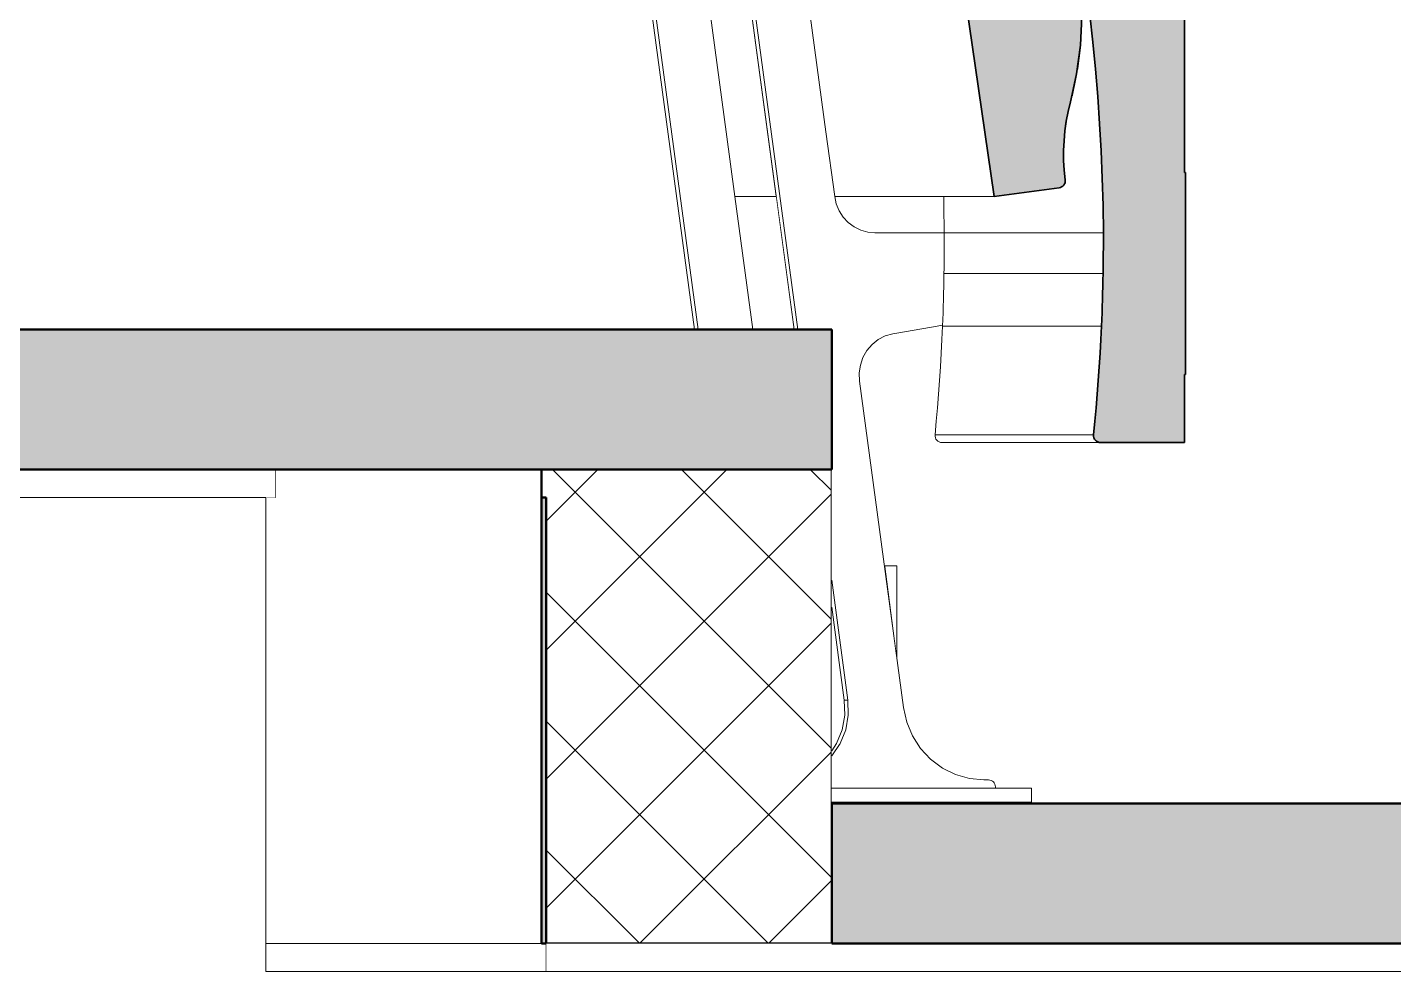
# Model space of a CAD drawing. Header units: millimetres. Extents: x -46169 to 135069, y -86316 to 18123.
# Drawn here: x 114316 to 115291, y -78559 to -77885 of the extents above; entities that cross this region are included whole.
import ezdxf

# ---------------------------------------------------------------- set-up
doc = ezdxf.new("R2010")
doc.units = ezdxf.units.MM
doc.header["$MEASUREMENT"] = 0
doc.linetypes.add('Wipeout_Contour', pattern=[1000, 0, -1000])
for name, color, linetype in [('New_A-20-M_Floor_Slab', 7, 'Continuous'), ('New_A-25-M_Wall_Int', 7, 'Continuous'), ('New_A-35-M_FFE_Fixed', 7, 'Continuous')]:
    doc.layers.add(name, color=color, linetype=linetype)
for name, color, linetype, lineweight, true_color in [('New_A-20-M_Floor_Slab_Pen_No__107', 7, 'Continuous', 15, 0xa6a6a6), ('New_A-20-M_Floor_Slab_Pen_No__27', 7, 'Continuous', 50, 0x2a2a2a), ('New_A-20-M_Floor_Slab_Pen_No__29', 7, 'Continuous', 50, 0x2a2a2a), ('New_A-20-M_Floor_Slab_Pen_No__81', 7, 'Continuous', 20, 0x6a6a6a), ('New_A-35-M_FFE_Fixed_Pen_No__104', 7, 'Continuous', 15, 0xa6a6a6), ('New_A-35-M_FFE_Fixed_Pen_No__44', 7, 'Continuous', 35, 0x444444)]:
    doc.layers.add(name, color=color, linetype=linetype, lineweight=lineweight, true_color=true_color)
for name, color, linetype, lineweight in [('New_A-20-M_Floor_Slab_Pen_No__87', 8, 'Continuous', 20), ('New_A-20-M_Floor_Slab_Pen_No__89', 8, 'Continuous', 20), ('New_A-35-M_FFE_Fixed_Pen_No__93', 8, 'Continuous', 13)]:
    doc.layers.add(name, color=color, linetype=linetype, lineweight=lineweight)

# ---------------------------------------------------------------- blocks, each defined once
blk = doc.blocks.new('Section Elem_15_3', base_point=(188935.42, -81480.18))
at = {"color": 254, "linetype": 'Wipeout_Contour', "lineweight": 0, "ltscale": 555424.39813}
blk.add_wipeout([(114850.41, -78006.06), (114820.84, -78006.06), (114833.6, -78100.68), (114863.17, -78100.68)], dxfattribs=at).dxf.layer = 'New_A-25-M_Wall_Int'
at = {"color": 254, "linetype": 'Wipeout_Contour', "lineweight": 0, "ltscale": 1805703.187742496}
blk.add_wipeout([(114969.78, -78005.98), (114892, -78005.98), (114892.01, -78006.06), (114893.19, -78011.28), (114895.24, -78016.21), (114898.1, -78020.67), (114901.69, -78024.54), (114905.89, -78027.69), (114910.56, -78030.01), (114915.55, -78031.43), (114920.71, -78031.91), (114970.16, -78031.91), (114969.94, -78012.44)], dxfattribs=at).dxf.layer = 'New_A-25-M_Wall_Int'
blk = doc.blocks.new('Section Elem_33_3', base_point=(188935.42, -81480.18))
at = {"layer": 'New_A-20-M_Floor_Slab_Pen_No__27', "linetype": 'Continuous'}
for p, q in [((114889.88, -78200.68), (114889.88, -78438.68)), ((114889.88, -78438.68), (114889.88, -78538.68)), ((114889.88, -78538.68), (114686.25, -78538.68))]:
    blk.add_line(p, q, dxfattribs=at)
at = {"color": 254, "linetype": 'Wipeout_Contour', "lineweight": 0, "ltscale": 554938.721894}
blk.add_wipeout([(114493.07, -78200.68), (114493.07, -78220.68), (114682.82, -78220.68), (114682.82, -78200.68)], dxfattribs=at).dxf.layer = 'New_A-20-M_Floor_Slab'
at = {"layer": 'New_A-20-M_Floor_Slab_Pen_No__107', "linetype": 'Continuous'}
h = blk.add_hatch(dxfattribs=at)
h.set_pattern_fill('Concrete_Block_0003', color=256, style=0, pattern_type=2)
h.set_pattern_definition([(45, (188935.42, -81480.184), (-45.96194, 45.96194), []), (135, (188935.42, -81480.184), (45.96194, 45.96194), [])])
h.paths.add_polyline_path([(114682.82, -78200.68), (114682.82, -78220.68), (114686.25, -78220.68), (114686.25, -78538.68), (114889.88, -78538.68), (114889.88, -78200.68)])
at = {"layer": 'New_A-20-M_Floor_Slab_Pen_No__27', "linetype": 'Continuous'}
blk.add_line((114682.82, -78200.68), (114682.82, -78220.68), dxfattribs=at)
at = {"layer": 'New_A-20-M_Floor_Slab_Pen_No__87', "linetype": 'Continuous'}
blk.add_line((114493.07, -78200.68), (114493.07, -78220.68), dxfattribs=at)
blk = doc.blocks.new('Section Elem_34_3', base_point=(188935.42, -81480.18))
at = {"color": 254, "linetype": 'Wipeout_Contour', "lineweight": 0, "ltscale": 555309.094389}
blk.add_wipeout([(114486.25, -78220.68), (114486.25, -78538.68), (114682.82, -78538.68), (114682.82, -78220.68)], dxfattribs=at).dxf.layer = 'New_A-20-M_Floor_Slab'
at = {"layer": 'New_A-20-M_Floor_Slab_Pen_No__27', "linetype": 'Continuous'}
blk.add_line((114686.25, -78220.68), (114682.82, -78220.68), dxfattribs=at)
at = {"layer": 'New_A-20-M_Floor_Slab_Pen_No__87', "linetype": 'Continuous'}
blk.add_line((114493.07, -78220.68), (114486.25, -78220.68), dxfattribs=at)
at = {"color": 254, "linetype": 'Wipeout_Contour', "lineweight": 0, "ltscale": 555696.448408}
blk.add_wipeout([(114686.25, -78558.68), (114686.25, -78538.68), (114486.25, -78538.68), (114486.25, -78558.68)], dxfattribs=at).dxf.layer = 'New_A-20-M_Floor_Slab'
at = {"layer": 'New_A-20-M_Floor_Slab_Pen_No__107', "linetype": 'Continuous', "lineweight": 0, "true_color": 0xd2d2d2}
blk.add_hatch(color=254, dxfattribs=at).paths.add_polyline_path([(114686.25, -78220.68), (114682.82, -78220.68), (114682.82, -78538.68), (114686.25, -78538.68)])
at = {"layer": 'New_A-20-M_Floor_Slab_Pen_No__27', "linetype": 'Continuous'}
for p, q in [((114682.82, -78220.68), (114682.82, -78538.68)), ((114686.25, -78220.68), (114686.25, -78538.68)), ((114686.25, -78538.68), (114682.82, -78538.68))]:
    blk.add_line(p, q, dxfattribs=at)
at = {"layer": 'New_A-20-M_Floor_Slab_Pen_No__87', "linetype": 'Continuous'}
for p, q in [((114486.25, -78220.68), (114486.25, -78538.68)), ((114682.82, -78538.68), (114486.25, -78538.68)), ((114486.25, -78538.68), (114486.25, -78558.68)), ((114686.25, -78558.68), (114686.25, -78538.68)), ((114486.25, -78558.68), (114686.25, -78558.68))]:
    blk.add_line(p, q, dxfattribs=at)
blk = doc.blocks.new('Section Elem_43_3', base_point=(188935.42, -81480.18))
at = {"color": 254, "linetype": 'Wipeout_Contour', "lineweight": 0, "ltscale": 557314.78881}
blk.add_wipeout([(114686.25, -78558.68), (115466.23, -78558.68), (115466.23, -78538.68), (114686.25, -78538.68)], dxfattribs=at).dxf.layer = 'New_A-20-M_Floor_Slab'
at = {"layer": 'New_A-20-M_Floor_Slab_Pen_No__89', "linetype": 'Continuous'}
blk.add_line((115459.41, -78558.68), (114686.25, -78558.68), dxfattribs=at)
blk = doc.blocks.new('Section Elem_44_3', base_point=(188935.42, -81480.18))
at = {"color": 254, "linetype": 'Wipeout_Contour', "lineweight": 0, "ltscale": 553338.571769}
blk.add_wipeout([(114493.07, -78200.68), (113713.1, -78200.68), (113713.1, -78220.68), (114493.07, -78220.68)], dxfattribs=at).dxf.layer = 'New_A-20-M_Floor_Slab'
at = {"layer": 'New_A-20-M_Floor_Slab_Pen_No__89', "linetype": 'Continuous'}
for p in [(113713.1, -78200.68), (114486.25, -78220.68)]:
    blk.add_line(p, (113713.1, -78220.68), dxfattribs=at)
blk = doc.blocks.new('Section Elem_49_3', base_point=(188935.42, -81480.18))
at = {"color": 254, "linetype": 'Wipeout_Contour', "lineweight": 0, "ltscale": 417195.19251}
blk.add_wipeout([(114927.53, -78269.43), (114936.25, -78334.16), (114936.25, -78269.43)], dxfattribs=at).dxf.layer = 'New_A-20-M_Floor_Slab'
at = {"color": 254, "linetype": 'Wipeout_Contour', "lineweight": 0, "ltscale": 834469.322672}
blk.add_wipeout([(114898.82, -78365.02), (114889.88, -78298.73), (114889.88, -78401.11), (114893.31, -78396.01), (114897.28, -78386.17), (114899.14, -78375.68)], dxfattribs=at).dxf.layer = 'New_A-20-M_Floor_Slab'
at = {"color": 254, "linetype": 'Wipeout_Contour', "lineweight": 0, "ltscale": 556525.820279}
blk.add_wipeout([(114889.88, -78438.43), (114936.25, -78438.43), (114936.25, -78437.93), (114889.88, -78437.93)], dxfattribs=at).dxf.layer = 'New_A-20-M_Floor_Slab'
at = {"layer": 'New_A-20-M_Floor_Slab_Pen_No__89', "linetype": 'Continuous'}
for p, q in [((114936.25, -78269.43), (114927.53, -78269.43)), ((114936.25, -78269.43), (114936.25, -78334.16)), ((114936.25, -78438.43), (114889.88, -78438.43)), ((114936.25, -78437.93), (114936.25, -78438.43))]:
    blk.add_line(p, q, dxfattribs=at)
blk = doc.blocks.new('Section Elem_95_3', base_point=(188935.42, -81480.18))
at = {"layer": 'New_A-35-M_FFE_Fixed_Pen_No__44', "linetype": 'Continuous'}
for p, q in [((115142.17, -77988.91), (115141.62, -77988.91)), ((115141.64, -78132.91), (115141.65, -78181.41)), ((115142.17, -78132.91), (115141.64, -78132.91))]:
    blk.add_line(p, q, dxfattribs=at)
at = {"layer": 'New_A-35-M_FFE_Fixed_Pen_No__44', "linetype": 'Continuous', "flags": 128}
blk.add_lwpolyline([(115142.17, -77988.91), (115142.17, -78120.91), (115142.17, -78132.91)], dxfattribs=at)
at = {"color": 254, "linetype": 'Wipeout_Contour', "lineweight": 0, "ltscale": 694753.315346}
blk.add_wipeout([(115067.39, -77895.85), (115076.15, -77895.85), (115073.96, -77876.49), (115068.22, -77876.49), (115068.26, -77877.55)], dxfattribs=at).dxf.layer = 'New_A-35-M_FFE_Fixed'
at = {"color": 254, "linetype": 'Wipeout_Contour', "lineweight": 0, "ltscale": 972858.183466}
blk.add_wipeout([(115057.21, -77952.2), (115056.95, -77954.07), (115081.04, -77954.07), (115079.69, -77934.64), (115060.99, -77934.64), (115060.15, -77938.45), (115058.51, -77945.29)], dxfattribs=at).dxf.layer = 'New_A-35-M_FFE_Fixed'
at = {"color": 254, "linetype": 'Wipeout_Contour', "lineweight": 0, "ltscale": 556032.651499}
blk.add_wipeout([(114970.12, -78050.04), (114970.09, -78053.66), (115083.59, -78053.66), (115083.62, -78050.04)], dxfattribs=at).dxf.layer = 'New_A-35-M_FFE_Fixed'
at = {"color": 254, "linetype": 'Wipeout_Contour', "lineweight": 0, "ltscale": 556057.738687}
blk.add_wipeout([(114969.99, -78060.91), (114969.91, -78065.59), (115083.4, -78065.59), (115083.48, -78060.91)], dxfattribs=at).dxf.layer = 'New_A-35-M_FFE_Fixed'
at = {"color": 254, "linetype": 'Wipeout_Contour', "lineweight": 0, "ltscale": 556143.190027}
blk.add_wipeout([(114968.49, -78108.04), (115081.87, -78108.04), (115082.34, -78098.33), (114968.93, -78098.33)], dxfattribs=at).dxf.layer = 'New_A-35-M_FFE_Fixed'
at = {"color": 254, "linetype": 'Wipeout_Contour', "lineweight": 0, "ltscale": 556279.890076}
blk.add_wipeout([(114964.51, -78166.24), (114963.62, -78175.92), (115076.66, -78175.92), (115077.61, -78166.24)], dxfattribs=at).dxf.layer = 'New_A-35-M_FFE_Fixed'
at = {"color": 254, "linetype": 'Wipeout_Contour', "lineweight": 0, "ltscale": 695464.084701}
blk.add_wipeout([(114889.88, -78404.75), (114890.01, -78404.75), (114895.9, -78396.01), (114893.31, -78396.01), (114889.88, -78401.11)], dxfattribs=at).dxf.layer = 'New_A-35-M_FFE_Fixed'
at = {"color": 254, "linetype": 'Wipeout_Contour', "lineweight": 0, "ltscale": 556672.880333}
blk.add_wipeout([(115032.43, -78427.93), (114889.88, -78427.93), (114889.88, -78437.93), (115032.43, -78437.93)], dxfattribs=at).dxf.layer = 'New_A-35-M_FFE_Fixed'
at = {"layer": 'New_A-35-M_FFE_Fixed_Pen_No__93', "linetype": 'Continuous'}
for p, q in [((115032.43, -78437.93), (115032.43, -78427.93)), ((114889.88, -78437.93), (115032.43, -78437.93))]:
    blk.add_line(p, q, dxfattribs=at)
at = {"color": 254, "linetype": 'Wipeout_Contour', "lineweight": 0, "ltscale": 694858.208462}
blk.add_wipeout([(115064.58, -77918.39), (115060.99, -77934.64), (115079.69, -77934.64), (115078.06, -77915.23), (115065, -77915.23)], dxfattribs=at).dxf.layer = 'New_A-35-M_FFE_Fixed'
at = {"color": 254, "linetype": 'Wipeout_Contour', "lineweight": 0, "ltscale": 972927.282321}
blk.add_wipeout([(115055.31, -77973.17), (115055.31, -77973.52), (115082.12, -77973.52), (115081.04, -77954.07), (115056.95, -77954.07), (115056.24, -77959.16), (115055.6, -77966.16)], dxfattribs=at).dxf.layer = 'New_A-35-M_FFE_Fixed'
at = {"color": 254, "linetype": 'Wipeout_Contour', "lineweight": 0, "ltscale": 556024.610403}
blk.add_wipeout([(114970.12, -78050.04), (115083.62, -78050.04), (115083.65, -78046.41), (114970.15, -78046.41)], dxfattribs=at).dxf.layer = 'New_A-35-M_FFE_Fixed'
at = {"color": 254, "linetype": 'Wipeout_Contour', "lineweight": 0, "ltscale": 556128.088738}
blk.add_wipeout([(114968.93, -78098.33), (115082.34, -78098.33), (115082.54, -78093.65), (114969.11, -78093.65)], dxfattribs=at).dxf.layer = 'New_A-35-M_FFE_Fixed'
at = {"color": 254, "linetype": 'Wipeout_Contour', "lineweight": 0, "ltscale": 556261.059024}
blk.add_wipeout([(114965.34, -78156.55), (114964.51, -78166.24), (115077.61, -78166.24), (115078.5, -78156.55)], dxfattribs=at).dxf.layer = 'New_A-35-M_FFE_Fixed'
at = {"color": 254, "linetype": 'Wipeout_Contour', "lineweight": 0, "ltscale": 556308.329659}
blk.add_wipeout([(115078.77, -78180.46), (114965.62, -78180.46), (114966.47, -78180.98), (115079.71, -78180.98)], dxfattribs=at).dxf.layer = 'New_A-35-M_FFE_Fixed'
at = {"color": 254, "linetype": 'Wipeout_Contour', "lineweight": 0, "ltscale": 556365.199266}
blk.add_wipeout([(114899.87, -78386.17), (114897.28, -78386.17), (114893.31, -78396.01), (114895.9, -78396.01)], dxfattribs=at).dxf.layer = 'New_A-35-M_FFE_Fixed'
at = {"color": 254, "linetype": 'Wipeout_Contour', "lineweight": 0, "ltscale": 417280.677998}
blk.add_wipeout([(114890.01, -78404.75), (114889.88, -78404.75), (114889.88, -78404.88)], dxfattribs=at).dxf.layer = 'New_A-35-M_FFE_Fixed'
at = {"color": 254, "linetype": 'Wipeout_Contour', "lineweight": 0, "ltscale": 694807.968374}
blk.add_wipeout([(115067.29, -77898.04), (115065, -77915.23), (115078.06, -77915.23), (115076.15, -77895.85), (115067.39, -77895.85)], dxfattribs=at).dxf.layer = 'New_A-35-M_FFE_Fixed'
at = {"color": 254, "linetype": 'Wipeout_Contour', "lineweight": 0, "ltscale": 834006.842781}
blk.add_wipeout([(115082.12, -77973.52), (115055.31, -77973.52), (115055.35, -77980.19), (115055.74, -77987.21), (115056.33, -77992.97), (115082.91, -77992.97)], dxfattribs=at).dxf.layer = 'New_A-35-M_FFE_Fixed'
at = {"color": 254, "linetype": 'Wipeout_Contour', "lineweight": 0, "ltscale": 556008.435337}
blk.add_wipeout([(114970.16, -78042.79), (115083.66, -78042.79), (115083.67, -78039.16), (114970.17, -78039.16)], dxfattribs=at).dxf.layer = 'New_A-35-M_FFE_Fixed'
at = {"color": 254, "linetype": 'Wipeout_Contour', "lineweight": 0, "ltscale": 556040.661567}
blk.add_wipeout([(114970.05, -78057.29), (115083.54, -78057.29), (115083.59, -78053.66), (114970.09, -78053.66)], dxfattribs=at).dxf.layer = 'New_A-35-M_FFE_Fixed'
at = {"color": 254, "linetype": 'Wipeout_Contour', "lineweight": 0, "ltscale": 556118.196065}
blk.add_wipeout([(114969.11, -78093.65), (115082.54, -78093.65), (115082.72, -78088.97), (114969.29, -78088.97)], dxfattribs=at).dxf.layer = 'New_A-35-M_FFE_Fixed'
at = {"color": 254, "linetype": 'Wipeout_Contour', "lineweight": 0, "ltscale": 556241.993953}
blk.add_wipeout([(114966.1, -78146.86), (114965.34, -78156.55), (115078.5, -78156.55), (115079.31, -78146.86)], dxfattribs=at).dxf.layer = 'New_A-35-M_FFE_Fixed'
at = {"color": 254, "linetype": 'Wipeout_Contour', "lineweight": 0, "ltscale": 556312.392759}
blk.add_wipeout([(115079.71, -78180.98), (114966.47, -78180.98), (114967.43, -78181.3), (115080.73, -78181.3)], dxfattribs=at).dxf.layer = 'New_A-35-M_FFE_Fixed'
at = {"color": 254, "linetype": 'Wipeout_Contour', "lineweight": 0, "ltscale": 556351.920071}
blk.add_wipeout([(114899.87, -78386.17), (114901.73, -78375.68), (114899.14, -78375.68), (114897.28, -78386.17)], dxfattribs=at).dxf.layer = 'New_A-35-M_FFE_Fixed'
at = {"color": 254, "linetype": 'Wipeout_Contour', "lineweight": 0, "ltscale": 2084897.846867188}
blk.add_wipeout([(115005.89, -78005.98), (114969.78, -78005.98), (114969.94, -78012.44), (115083.42, -78012.44), (115082.91, -77992.97), (115056.33, -77992.97), (115056.46, -77994.19), (115056.48, -77995.16), (115056.32, -77996.12), (115055.96, -77997.03), (115055.43, -77997.85), (115054.74, -77998.56), (115053.93, -77999.13), (115053.01, -77999.53), (115052.04, -77999.76)], dxfattribs=at).dxf.layer = 'New_A-35-M_FFE_Fixed'
at = {"color": 254, "linetype": 'Wipeout_Contour', "lineweight": 0, "ltscale": 556048.640553}
blk.add_wipeout([(114969.99, -78060.91), (115083.48, -78060.91), (115083.54, -78057.29), (114970.05, -78057.29)], dxfattribs=at).dxf.layer = 'New_A-35-M_FFE_Fixed'
at = {"color": 254, "linetype": 'Wipeout_Contour', "lineweight": 0, "ltscale": 556108.250766}
blk.add_wipeout([(114969.29, -78088.97), (115082.72, -78088.97), (115082.89, -78084.3), (114969.44, -78084.3)], dxfattribs=at).dxf.layer = 'New_A-35-M_FFE_Fixed'
at = {"color": 254, "linetype": 'Wipeout_Contour', "lineweight": 0, "ltscale": 556222.695757}
blk.add_wipeout([(114966.1, -78146.86), (115079.31, -78146.86), (115080.06, -78137.16), (114966.8, -78137.16)], dxfattribs=at).dxf.layer = 'New_A-35-M_FFE_Fixed'
at = {"color": 254, "linetype": 'Wipeout_Contour', "lineweight": 0, "ltscale": 556316.229241}
blk.add_wipeout([(115080.73, -78181.3), (114967.43, -78181.3), (114968.43, -78181.41), (115081.81, -78181.41)], dxfattribs=at).dxf.layer = 'New_A-35-M_FFE_Fixed'
at = {"color": 254, "linetype": 'Wipeout_Contour', "lineweight": 0, "ltscale": 555965.814796}
blk.add_wipeout([(114969.94, -78012.44), (114970.16, -78031.91), (115083.66, -78031.91), (115083.42, -78012.44)], dxfattribs=at).dxf.layer = 'New_A-35-M_FFE_Fixed'
at = {"color": 254, "linetype": 'Wipeout_Contour', "lineweight": 0, "ltscale": 556098.25295}
blk.add_wipeout([(114969.58, -78079.62), (114969.44, -78084.3), (115082.89, -78084.3), (115083.04, -78079.62)], dxfattribs=at).dxf.layer = 'New_A-35-M_FFE_Fixed'
at = {"color": 254, "linetype": 'Wipeout_Contour', "lineweight": 0, "ltscale": 556203.165343}
blk.add_wipeout([(114967.43, -78127.46), (114966.8, -78137.16), (115080.06, -78137.16), (115080.73, -78127.46)], dxfattribs=at).dxf.layer = 'New_A-35-M_FFE_Fixed'
at = {"color": 254, "linetype": 'Wipeout_Contour', "lineweight": 0, "ltscale": 556293.1193}
blk.add_wipeout([(115076.66, -78176.96), (114963.63, -78176.96), (114963.84, -78177.98), (115076.89, -78177.98)], dxfattribs=at).dxf.layer = 'New_A-35-M_FFE_Fixed'
at = {"color": 254, "linetype": 'Wipeout_Contour', "lineweight": 0, "ltscale": 555992.136803}
blk.add_wipeout([(115083.66, -78031.91), (114970.16, -78031.91), (114970.17, -78035.54), (115083.67, -78035.54)], dxfattribs=at).dxf.layer = 'New_A-35-M_FFE_Fixed'
at = {"color": 254, "linetype": 'Wipeout_Contour', "lineweight": 0, "ltscale": 556088.202724}
blk.add_wipeout([(114969.71, -78074.94), (114969.58, -78079.62), (115083.04, -78079.62), (115083.18, -78074.94)], dxfattribs=at).dxf.layer = 'New_A-35-M_FFE_Fixed'
at = {"color": 254, "linetype": 'Wipeout_Contour', "lineweight": 0, "ltscale": 556183.403629}
blk.add_wipeout([(114967.99, -78117.75), (114967.43, -78127.46), (115080.73, -78127.46), (115081.34, -78117.75)], dxfattribs=at).dxf.layer = 'New_A-35-M_FFE_Fixed'
at = {"color": 254, "linetype": 'Wipeout_Contour', "lineweight": 0, "ltscale": 556296.405643}
blk.add_wipeout([(114963.84, -78177.98), (114964.26, -78178.93), (115077.33, -78178.93), (115076.89, -78177.98)], dxfattribs=at).dxf.layer = 'New_A-35-M_FFE_Fixed'
at = {"color": 254, "linetype": 'Wipeout_Contour', "lineweight": 0, "ltscale": 556000.301475}
blk.add_wipeout([(114970.17, -78035.54), (114970.17, -78039.16), (115083.67, -78039.16), (115083.67, -78035.54)], dxfattribs=at).dxf.layer = 'New_A-35-M_FFE_Fixed'
at = {"color": 254, "linetype": 'Wipeout_Contour', "lineweight": 0, "ltscale": 556078.100199}
blk.add_wipeout([(114969.82, -78070.27), (114969.71, -78074.94), (115083.18, -78074.94), (115083.3, -78070.27)], dxfattribs=at).dxf.layer = 'New_A-35-M_FFE_Fixed'
at = {"color": 254, "linetype": 'Wipeout_Contour', "lineweight": 0, "ltscale": 556163.411543}
blk.add_wipeout([(114968.49, -78108.04), (114967.99, -78117.75), (115081.34, -78117.75), (115081.87, -78108.04)], dxfattribs=at).dxf.layer = 'New_A-35-M_FFE_Fixed'
at = {"color": 254, "linetype": 'Wipeout_Contour', "lineweight": 0, "ltscale": 556304.171758}
blk.add_wipeout([(114964.85, -78179.77), (114965.6, -78180.46), (115078.77, -78180.46), (115077.97, -78179.77)], dxfattribs=at).dxf.layer = 'New_A-35-M_FFE_Fixed'
at = {"color": 254, "linetype": 'Wipeout_Contour', "lineweight": 0, "ltscale": 556016.538331}
blk.add_wipeout([(114970.15, -78046.41), (115083.65, -78046.41), (115083.66, -78042.79), (114970.16, -78042.79)], dxfattribs=at).dxf.layer = 'New_A-35-M_FFE_Fixed'
at = {"color": 254, "linetype": 'Wipeout_Contour', "lineweight": 0, "ltscale": 556067.945481}
blk.add_wipeout([(114969.91, -78065.59), (114969.82, -78070.27), (115083.3, -78070.27), (115083.4, -78065.59)], dxfattribs=at).dxf.layer = 'New_A-35-M_FFE_Fixed'
at = {"color": 254, "linetype": 'Wipeout_Contour', "lineweight": 0, "ltscale": 556300.143853}
blk.add_wipeout([(114964.26, -78178.93), (114964.85, -78179.77), (115077.97, -78179.77), (115077.33, -78178.93)], dxfattribs=at).dxf.layer = 'New_A-35-M_FFE_Fixed'
at = {"color": 254, "linetype": 'Wipeout_Contour', "lineweight": 0, "ltscale": 556290.427387}
blk.add_wipeout([(114963.62, -78175.92), (114963.63, -78176.96), (115076.66, -78176.96), (115076.66, -78175.92)], dxfattribs=at).dxf.layer = 'New_A-35-M_FFE_Fixed'
at = {"layer": 'New_A-35-M_FFE_Fixed_Pen_No__104', "linetype": 'Continuous'}
blk.add_hatch(color=256, dxfattribs=at).paths.add_polyline_path([(115077.33, -78178.93), (115077.97, -78179.77), (115078.77, -78180.46), (115079.71, -78180.98), (115080.73, -78181.3), (115081.81, -78181.41), (115123.01, -78181.41), (115135.44, -78181.41), (115141.65, -78181.41), (115141.64, -78132.91), (115142.17, -78132.91), (115142.17, -78120.91), (115142.17, -77988.91), (115141.62, -77988.91), (115141.62, -77832.53), (115150.7, -77756.66), (115150.85, -77753.96), (115150.51, -77751.28), (115149.67, -77748.71), (115148.37, -77746.32), (115146.64, -77744.19), (115144.55, -77742.4), (115142.16, -77741), (115139.55, -77740.03), (115101.65, -77729.71), (115098.58, -77729.19), (115095.46, -77729.27), (115092.42, -77729.95), (115089.58, -77731.21), (115087.06, -77732.99), (115084.96, -77735.22), (115083.36, -77737.81), (115082.33, -77740.65), (115078.59, -77757.36), (115075.61, -77774.22), (115073.4, -77791.18), (115071.96, -77808.22), (115071.3, -77825.3), (115071.41, -77842.4), (115072.3, -77859.47), (115073.96, -77876.49), (115076.15, -77895.85), (115078.06, -77915.23), (115079.69, -77934.64), (115081.04, -77954.07), (115082.12, -77973.52), (115082.91, -77992.97), (115083.42, -78012.44), (115083.66, -78031.91), (115083.67, -78035.54), (115083.67, -78039.16), (115083.66, -78042.79), (115083.65, -78046.41), (115083.62, -78050.04), (115083.59, -78053.66), (115083.54, -78057.29), (115083.48, -78060.91), (115083.4, -78065.59), (115083.3, -78070.27), (115083.18, -78074.94), (115083.04, -78079.62), (115082.89, -78084.3), (115082.72, -78088.97), (115082.54, -78093.65), (115082.34, -78098.33), (115081.87, -78108.04), (115081.34, -78117.75), (115080.73, -78127.46), (115080.06, -78137.16), (115079.31, -78146.86), (115078.5, -78156.55), (115077.61, -78166.24), (115076.66, -78175.92), (115076.66, -78176.96), (115076.89, -78177.98)])
at = {"layer": 'New_A-35-M_FFE_Fixed_Pen_No__44', "linetype": 'Continuous', "flags": 128}
for points in [[(115141.62, -77988.91), (115141.62, -77832.53)], [(115073.96, -77876.49), (115076.15, -77895.85), (115078.06, -77915.23), (115079.69, -77934.64), (115081.04, -77954.07), (115082.12, -77973.52), (115082.91, -77992.97), (115083.42, -78012.44), (115083.66, -78031.91), (115083.67, -78035.54), (115083.67, -78039.16), (115083.66, -78042.79), (115083.65, -78046.41), (115083.62, -78050.04), (115083.59, -78053.66), (115083.54, -78057.29), (115083.48, -78060.91), (115083.4, -78065.59), (115083.3, -78070.27), (115083.18, -78074.94), (115083.04, -78079.62), (115082.89, -78084.3), (115082.72, -78088.97), (115082.54, -78093.65), (115082.34, -78098.33), (115081.87, -78108.04), (115081.34, -78117.75), (115080.73, -78127.46), (115080.06, -78137.16), (115079.31, -78146.86), (115078.5, -78156.55), (115077.61, -78166.24), (115076.66, -78175.92), (115076.66, -78176.96), (115076.89, -78177.98), (115077.33, -78178.93), (115077.97, -78179.77), (115078.77, -78180.46), (115079.71, -78180.98), (115080.73, -78181.3), (115081.81, -78181.41), (115123.01, -78181.41), (115135.44, -78181.41), (115141.65, -78181.41)]]:
    blk.add_lwpolyline(points, dxfattribs=at)
at = {"color": 254, "linetype": 'Wipeout_Contour', "lineweight": 0, "ltscale": 11942718.53866547}
blk.add_wipeout([(114706.21, -77238.09), (114706.3, -77239.03), (114706.55, -77239.94), (114706.97, -77240.78), (114707.53, -77241.53), (114708.22, -77242.15), (114709.01, -77242.63), (114709.87, -77242.94), (114710.77, -77243.08), (114718.99, -77244.3), (114726.88, -77246.95), (114734.22, -77250.96), (114740.79, -77256.21), (114746.39, -77262.55), (114750.86, -77269.79), (114754.07, -77277.72), (114755.92, -77286.09), (114865.76, -78100.68), (114889.88, -78100.68), (114889.88, -78279.54), (114901.4, -78365.02), (114901.73, -78375.68), (114899.87, -78386.17), (114895.9, -78396.01), (114890.01, -78404.75), (114889.88, -78404.88), (114889.88, -78427.93), (115006.64, -78427.93), (115006.64, -78426.93), (115006.55, -78425.96), (115006.27, -78425.02), (115005.82, -78424.16), (115005.22, -78423.4), (115004.49, -78422.78), (115003.66, -78422.32), (115002.75, -78422.03), (115001.81, -78421.93), (114998.52, -78421.93), (114988.2, -78420.98), (114978.21, -78418.13), (114968.87, -78413.49), (114960.48, -78407.2), (114953.3, -78399.46), (114947.57, -78390.53), (114943.46, -78380.68), (114941.12, -78370.23), (114909.74, -78137.55), (114909.51, -78131.8), (114910.33, -78126.12), (114912.19, -78120.7), (114915.02, -78115.75), (114918.7, -78111.44), (114923.11, -78107.95), (114928.08, -78105.38), (114933.44, -78103.85), (114943.13, -78102.21), (114952.81, -78100.54), (114962.48, -78098.84), (114968.95, -78097.68), (114969.11, -78093.65), (114969.29, -78088.97), (114969.44, -78084.3), (114969.58, -78079.62), (114969.71, -78074.94), (114969.82, -78070.27), (114969.91, -78065.59), (114969.99, -78060.91), (114970.05, -78057.29), (114970.09, -78053.66), (114970.12, -78050.04), (114970.15, -78046.41), (114970.16, -78042.79), (114970.17, -78039.16), (114970.17, -78035.54), (114970.16, -78031.91), (114920.71, -78031.91), (114915.55, -78031.43), (114910.56, -78030.01), (114905.89, -78027.69), (114901.69, -78024.54), (114898.1, -78020.67), (114895.24, -78016.21), (114893.19, -78011.28), (114892.01, -78006.06), (114788.31, -77237.01), (114706.21, -77237.01)], dxfattribs=at).dxf.layer = 'New_A-35-M_FFE_Fixed'
at = {"layer": 'New_A-35-M_FFE_Fixed_Pen_No__93', "linetype": 'Continuous'}
for p, q in [((114895.24, -78016.21), (114893.19, -78011.28)), ((114969.94, -78012.44), (114970.16, -78031.91)), ((114898.1, -78020.67), (114895.24, -78016.21)), ((114901.69, -78024.54), (114898.1, -78020.67)), ((114905.89, -78027.69), (114901.69, -78024.54)), ((114910.56, -78030.01), (114905.89, -78027.69)), ((114915.55, -78031.43), (114910.56, -78030.01)), ((114920.71, -78031.91), (114915.55, -78031.43)), ((114970.16, -78031.91), (114920.71, -78031.91)), ((114970.16, -78031.91), (114970.17, -78035.54)), ((115083.66, -78031.91), (114970.16, -78031.91)), ((114970.17, -78039.16), (114970.16, -78042.79)), ((114970.17, -78035.54), (114970.17, -78039.16)), ((114970.12, -78050.04), (114970.09, -78053.66)), ((114970.15, -78046.41), (114970.12, -78050.04)), ((114970.16, -78042.79), (114970.15, -78046.41)), ((114969.99, -78060.91), (114969.91, -78065.59)), ((114970.05, -78057.29), (114969.99, -78060.91)), ((115083.48, -78060.91), (114969.99, -78060.91)), ((114970.09, -78053.66), (114970.05, -78057.29)), ((114969.82, -78070.27), (114969.71, -78074.94)), ((114969.91, -78065.59), (114969.82, -78070.27)), ((114969.58, -78079.62), (114969.44, -78084.3)), ((114969.71, -78074.94), (114969.58, -78079.62)), ((114969.29, -78088.97), (114969.11, -78093.65)), ((114969.44, -78084.3), (114969.29, -78088.97)), ((114943.13, -78102.21), (114952.81, -78100.54)), ((114952.81, -78100.54), (114962.48, -78098.84)), ((114962.48, -78098.84), (114968.95, -78097.68)), ((114968.93, -78098.33), (114968.49, -78108.04)), ((114969.11, -78093.65), (114968.93, -78098.33)), ((115082.34, -78098.33), (114968.93, -78098.33)), ((114918.7, -78111.44), (114923.11, -78107.95)), ((114923.11, -78107.95), (114928.08, -78105.38)), ((114928.08, -78105.38), (114933.44, -78103.85)), ((114933.44, -78103.85), (114943.13, -78102.21)), ((114968.49, -78108.04), (114967.99, -78117.75)), ((114912.19, -78120.7), (114915.02, -78115.75)), ((114915.02, -78115.75), (114918.7, -78111.44)), ((114967.99, -78117.75), (114967.43, -78127.46)), ((114909.51, -78131.8), (114910.33, -78126.12)), ((114910.33, -78126.12), (114912.19, -78120.7)), ((114967.43, -78127.46), (114966.8, -78137.16)), ((114909.74, -78137.55), (114909.51, -78131.8)), ((114941.12, -78370.23), (114909.74, -78137.55)), ((114966.8, -78137.16), (114966.1, -78146.86)), ((114966.1, -78146.86), (114965.34, -78156.55)), ((114965.34, -78156.55), (114964.51, -78166.24)), ((114964.51, -78166.24), (114963.62, -78175.92)), ((114963.62, -78175.92), (114963.63, -78176.96)), ((115076.66, -78175.92), (114963.62, -78175.92)), ((114963.63, -78176.96), (114963.84, -78177.98)), ((114963.84, -78177.98), (114964.26, -78178.93)), ((114964.26, -78178.93), (114964.85, -78179.77)), ((114964.85, -78179.77), (114965.6, -78180.46)), ((114965.6, -78180.46), (114966.47, -78180.98)), ((114966.47, -78180.98), (114967.43, -78181.3)), ((114967.43, -78181.3), (114968.43, -78181.41)), ((115081.81, -78181.41), (114968.43, -78181.41)), ((114943.46, -78380.68), (114941.12, -78370.23)), ((114947.57, -78390.53), (114943.46, -78380.68)), ((114897.28, -78386.17), (114893.31, -78396.01)), ((114899.87, -78386.17), (114895.9, -78396.01)), ((114953.3, -78399.46), (114947.57, -78390.53)), ((114893.31, -78396.01), (114889.88, -78401.11)), ((114895.9, -78396.01), (114890.01, -78404.75)), ((114960.48, -78407.2), (114953.3, -78399.46)), ((114890.01, -78404.75), (114889.88, -78404.88)), ((114968.87, -78413.49), (114960.48, -78407.2)), ((114978.21, -78418.13), (114968.87, -78413.49)), ((114988.2, -78420.98), (114978.21, -78418.13)), ((114998.52, -78421.93), (114988.2, -78420.98)), ((115001.81, -78421.93), (114998.52, -78421.93)), ((115002.75, -78422.03), (115001.81, -78421.93)), ((115003.66, -78422.32), (115002.75, -78422.03)), ((115004.49, -78422.78), (115003.66, -78422.32)), ((115032.43, -78427.93), (114889.88, -78427.93)), ((115005.22, -78423.4), (115004.49, -78422.78)), ((115005.82, -78424.16), (115005.22, -78423.4)), ((115006.27, -78425.02), (115005.82, -78424.16)), ((115006.55, -78425.96), (115006.27, -78425.02)), ((115006.64, -78426.93), (115006.55, -78425.96)), ((115006.64, -78427.93), (115006.64, -78426.93))]:
    blk.add_line(p, q, dxfattribs=at)
at = {"color": 254, "linetype": 'Wipeout_Contour', "lineweight": 0, "ltscale": 554977.811584}
blk.add_wipeout([(114800.32, -77634.54), (114863.17, -78100.68), (114865.76, -78100.68), (114802.91, -77634.54)], dxfattribs=at).dxf.layer = 'New_A-35-M_FFE_Fixed'
at = {"color": 254, "linetype": 'Wipeout_Contour', "lineweight": 0, "ltscale": 556215.978543}
blk.add_wipeout([(114889.88, -78279.54), (114889.88, -78298.73), (114898.82, -78365.02), (114901.4, -78365.02)], dxfattribs=at).dxf.layer = 'New_A-35-M_FFE_Fixed'
at = {"color": 254, "linetype": 'Wipeout_Contour', "lineweight": 0, "ltscale": 554672.406686}
blk.add_wipeout([(114792.32, -77266.72), (114892, -78005.98), (115005.89, -78005.98), (114898.46, -77266.72)], dxfattribs=at).dxf.layer = 'New_A-35-M_FFE_Fixed'
at = {"color": 254, "linetype": 'Wipeout_Contour', "lineweight": 0, "ltscale": 556330.622609}
blk.add_wipeout([(114898.82, -78365.02), (114899.14, -78375.68), (114901.73, -78375.68), (114901.4, -78365.02)], dxfattribs=at).dxf.layer = 'New_A-35-M_FFE_Fixed'
at = {"layer": 'New_A-35-M_FFE_Fixed_Pen_No__104', "linetype": 'Continuous'}
blk.add_hatch(color=256, dxfattribs=at).paths.add_polyline_path([(114945.91, -77234.09), (114945.49, -77233.2), (114944.89, -77232.41), (114944.14, -77231.75), (114943.28, -77231.24), (114942.33, -77230.9), (114941.32, -77230.75), (114940.31, -77230.79), (114894.17, -77237.01), (114898.46, -77266.72), (115005.89, -78005.98), (115052.04, -77999.76), (115053.01, -77999.53), (115053.93, -77999.13), (115054.74, -77998.56), (115055.43, -77997.85), (115055.96, -77997.03), (115056.32, -77996.12), (115056.48, -77995.16), (115056.46, -77994.19), (115055.74, -77987.21), (115055.35, -77980.19), (115055.31, -77973.17), (115055.6, -77966.16), (115056.24, -77959.16), (115057.21, -77952.2), (115058.51, -77945.29), (115060.15, -77938.45), (115064.58, -77918.39), (115067.29, -77898.04), (115068.26, -77877.55), (115067.5, -77857.04), (115064.99, -77836.67), (115060.77, -77816.56), (115054.86, -77796.86), (115047.29, -77777.69), (115040.15, -77763.71), (115033.62, -77749.45), (115027.72, -77734.93), (115022.47, -77720.19), (115017.87, -77705.24), (115013.94, -77690.12), (115010.67, -77674.85), (115008.08, -77659.46), (114946.15, -77235.05)])
at = {"layer": 'New_A-35-M_FFE_Fixed_Pen_No__44', "linetype": 'Continuous', "flags": 128}
for points in [[(115005.89, -78005.98), (115052.04, -77999.76), (115053.01, -77999.53), (115053.93, -77999.13), (115054.74, -77998.56), (115055.43, -77997.85), (115055.96, -77997.03), (115056.32, -77996.12), (115056.48, -77995.16), (115056.46, -77994.19), (115055.74, -77987.21), (115055.35, -77980.19), (115055.31, -77973.17), (115055.6, -77966.16), (115056.24, -77959.16), (115057.21, -77952.2), (115058.51, -77945.29), (115060.15, -77938.45), (115064.58, -77918.39), (115067.29, -77898.04), (115068.26, -77877.55)], [(114894.17, -77237.01), (114898.46, -77266.72), (115005.89, -78005.98)]]:
    blk.add_lwpolyline(points, dxfattribs=at)
at = {"layer": 'New_A-35-M_FFE_Fixed_Pen_No__93', "linetype": 'Continuous'}
for p, q in [((114892.01, -78006.06), (114885.8, -77959.95)), ((115005.89, -78005.98), (114892, -78005.98)), ((114893.19, -78011.28), (114892.01, -78006.06)), ((114969.78, -78005.98), (114969.94, -78012.44)), ((114889.88, -78279.54), (114901.4, -78365.02)), ((114889.88, -78298.73), (114898.82, -78365.02)), ((114901.4, -78365.02), (114898.82, -78365.02)), ((114898.82, -78365.02), (114899.14, -78375.68)), ((114901.4, -78365.02), (114901.73, -78375.68)), ((114899.14, -78375.68), (114897.28, -78386.17)), ((114901.73, -78375.68), (114899.87, -78386.17))]:
    blk.add_line(p, q, dxfattribs=at)
at = {"color": 254, "linetype": 'Wipeout_Contour', "lineweight": 0, "ltscale": 554742.198958}
blk.add_wipeout([(114731.73, -77634.54), (114729.14, -77634.54), (114792, -78100.68), (114794.59, -78100.68)], dxfattribs=at).dxf.layer = 'New_A-35-M_FFE_Fixed'
at = {"color": 254, "linetype": 'Wipeout_Contour', "lineweight": 0, "ltscale": 4563962.866536925}
blk.add_wipeout([(114635.04, -77237.01), (114635.04, -77238.09), (114635.12, -77239.03), (114635.38, -77239.94), (114635.79, -77240.78), (114636.36, -77241.53), (114637.04, -77242.15), (114637.83, -77242.63), (114638.69, -77242.94), (114639.6, -77243.08), (114647.81, -77244.3), (114655.71, -77246.95), (114663.05, -77250.96), (114669.62, -77256.21), (114675.22, -77262.55), (114679.69, -77269.79), (114682.9, -77277.72), (114684.75, -77286.09), (114794.59, -78100.68), (114833.6, -78100.68), (114719.49, -77254.47), (114718.2, -77244.9), (114716.4, -77244.3), (114708.18, -77243.08), (114707.28, -77242.94), (114706.42, -77242.63), (114705.63, -77242.15), (114704.94, -77241.53), (114704.38, -77240.78), (114703.96, -77239.94), (114703.71, -77239.03), (114703.62, -77238.09), (114703.62, -77237.01)], dxfattribs=at).dxf.layer = 'New_A-35-M_FFE_Fixed'
at = {"color": 254, "linetype": 'Wipeout_Contour', "lineweight": 0, "ltscale": 1522571.644810182}
blk.add_wipeout([(114718.2, -77244.9), (114719.49, -77254.47), (114820.84, -78006.06), (114850.41, -78006.06), (114753.33, -77286.09), (114751.48, -77277.72), (114748.28, -77269.79), (114743.81, -77262.55), (114738.2, -77256.21), (114731.64, -77250.96), (114724.3, -77246.95)], dxfattribs=at).dxf.layer = 'New_A-35-M_FFE_Fixed'
at = {"layer": 'New_A-35-M_FFE_Fixed_Pen_No__93', "linetype": 'Continuous'}
for p, q in [((114770, -77629.01), (114814.62, -77959.95)), ((114885.8, -77959.95), (114841.17, -77629.01)), ((114792, -78100.68), (114729.14, -77634.54)), ((114794.59, -78100.68), (114731.73, -77634.54)), ((114800.32, -77634.54), (114863.17, -78100.68)), ((114802.91, -77634.54), (114865.76, -78100.68)), ((114814.62, -77959.95), (114820.84, -78006.06)), ((114850.41, -78006.06), (114820.83, -78006.06)), ((114833.6, -78100.68), (114820.84, -78006.06))]:
    blk.add_line(p, q, dxfattribs=at)
blk = doc.blocks.new('Section Elem_103_3', base_point=(188935.42, -81480.18))
at = {"layer": 'New_A-20-M_Floor_Slab_Pen_No__81', "linetype": 'Continuous', "lineweight": 0, "true_color": 0x353535}
blk.add_hatch(color=250, dxfattribs=at).paths.add_polyline_path([(115863.04, -78438.68), (114889.88, -78438.68), (114889.88, -78538.68), (115863.04, -78538.68)])
at = {"layer": 'New_A-20-M_Floor_Slab_Pen_No__29', "linetype": 'Continuous'}
for p, q in [((115863.04, -78438.68), (114889.88, -78438.68)), ((115863.04, -78438.68), (115863.04, -78538.68)), ((115655.98, -78538.68), (114889.88, -78538.68)), ((115863.04, -78538.68), (115655.98, -78538.68))]:
    blk.add_line(p, q, dxfattribs=at)
blk = doc.blocks.new('Section Elem_104_3', base_point=(188935.42, -81480.18))
at = {"layer": 'New_A-20-M_Floor_Slab_Pen_No__81', "linetype": 'Continuous', "lineweight": 0, "true_color": 0x353535}
blk.add_hatch(color=250, dxfattribs=at).paths.add_polyline_path([(114889.88, -78100.68), (113916.72, -78100.68), (113916.72, -78200.68), (114889.88, -78200.68)])
at = {"layer": 'New_A-20-M_Floor_Slab_Pen_No__29', "linetype": 'Continuous'}
for p, q in [((114889.88, -78100.68), (113916.72, -78100.68)), ((114889.88, -78100.68), (114889.88, -78200.68)), ((114682.82, -78200.68), (113916.72, -78200.68)), ((114889.88, -78200.68), (114682.82, -78200.68))]:
    blk.add_line(p, q, dxfattribs=at)

msp = doc.modelspace()

# ---------------------------------------------------------------- block references
at = {"layer": 'New_A-25-M_Wall_Int'}
msp.add_blockref('Section Elem_15_3', (188935.42, -81480.18), dxfattribs=at)

# ---------------------------------------------------------------- next in the draw order: block references
at = {"layer": 'New_A-20-M_Floor_Slab'}
msp.add_blockref('Section Elem_33_3', (188935.42, -81480.18), dxfattribs=at)

# ---------------------------------------------------------------- next in the draw order: block references
for name in ['Section Elem_34_3', 'Section Elem_49_3']:
    msp.add_blockref(name, (188935.42, -81480.18), dxfattribs=at)

# ---------------------------------------------------------------- next in the draw order: block references
for name in ['Section Elem_44_3', 'Section Elem_43_3']:
    msp.add_blockref(name, (188935.42, -81480.18), dxfattribs=at)

# ---------------------------------------------------------------- next in the draw order: block references
at = {"layer": 'New_A-35-M_FFE_Fixed'}
msp.add_blockref('Section Elem_95_3', (188935.42, -81480.18), dxfattribs=at)

# ---------------------------------------------------------------- next in the draw order: block references
at = {"layer": 'New_A-20-M_Floor_Slab'}
for name in ['Section Elem_104_3', 'Section Elem_103_3']:
    msp.add_blockref(name, (188935.42, -81480.18), dxfattribs=at)

doc.saveas('drawing.dxf')
